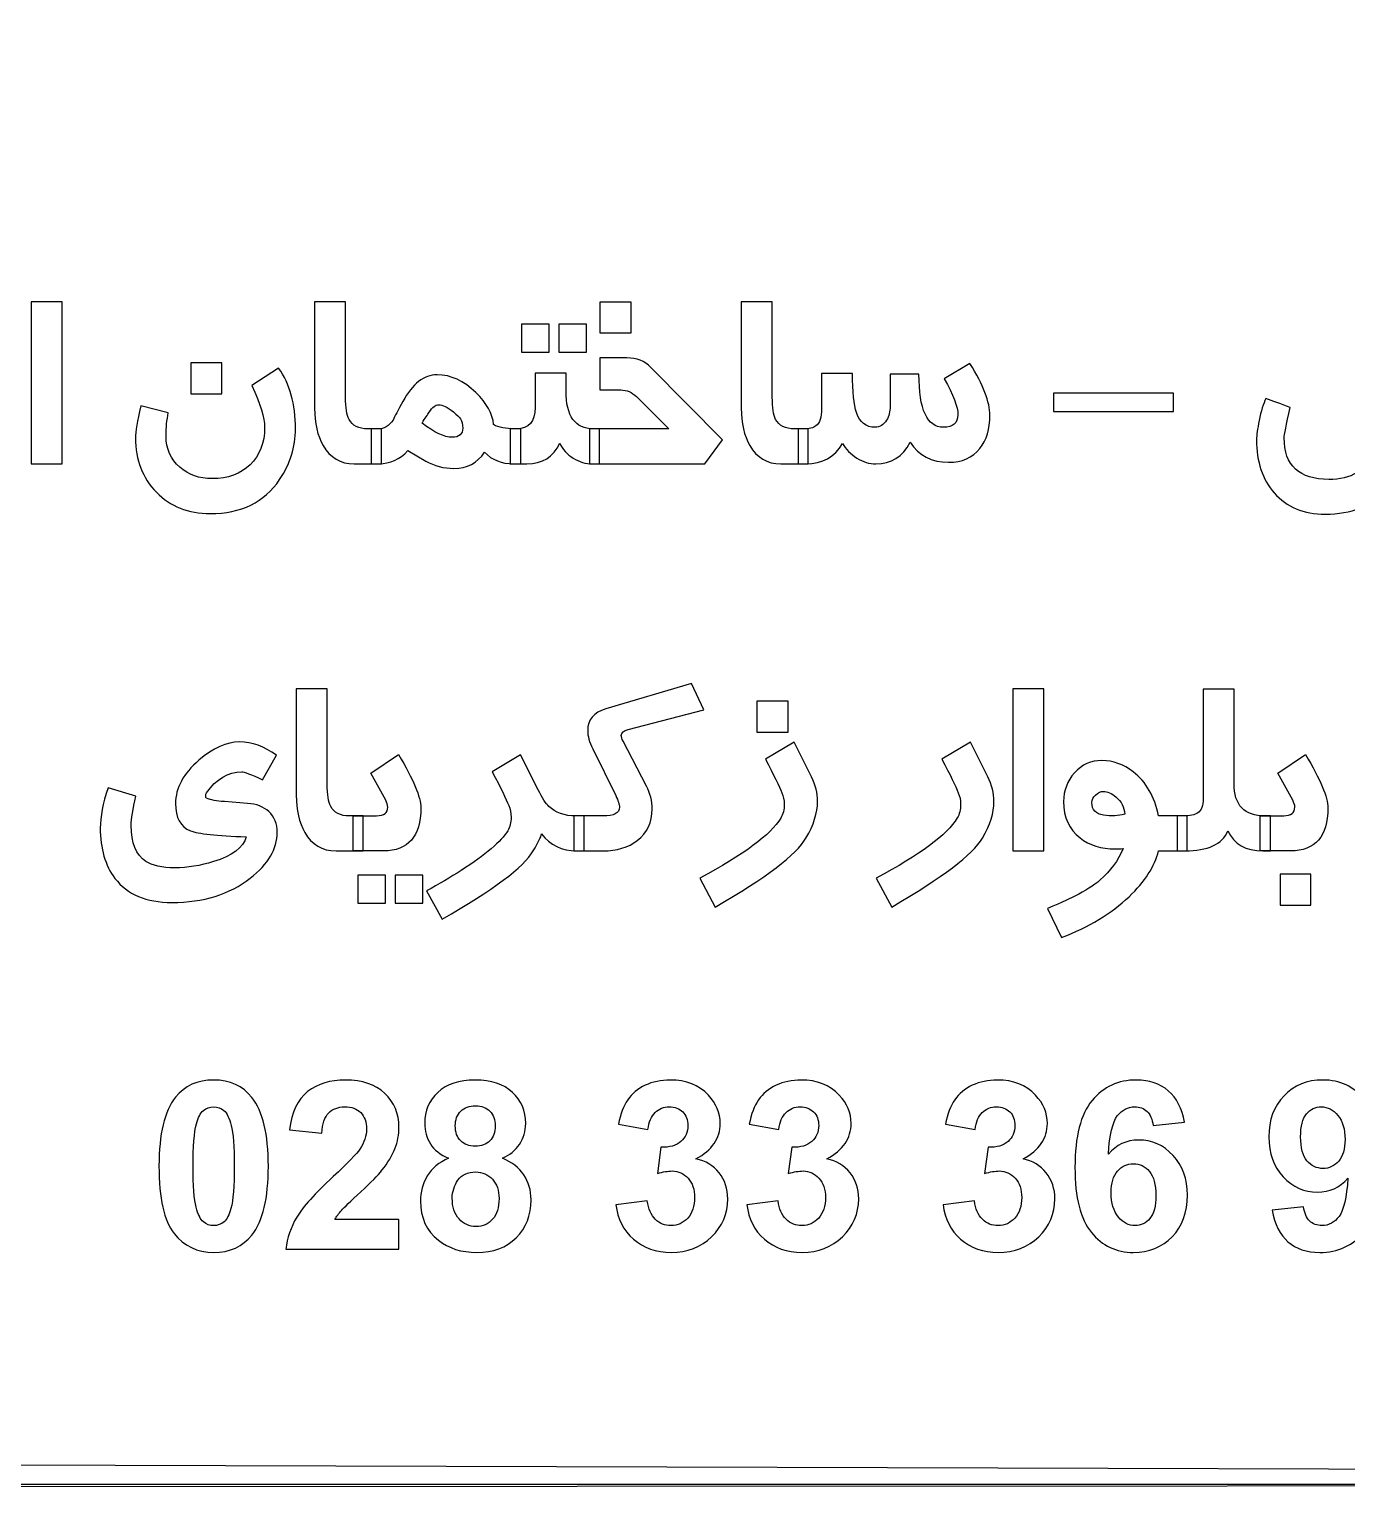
# Model space of a CAD drawing. Header units: inches. Extents: x 1 to 128, y 3 to 88.
# Drawn here: x 49.92 to 66.03, y 3.09 to 20.94 of the extents above; entities that cross this region are included whole.
import ezdxf

# ---------------------------------------------------------------- set-up
doc = ezdxf.new("R2010")
doc.units = ezdxf.units.IN
doc.header["$MEASUREMENT"] = 0
doc.layers.add('Layer 1', color=7, linetype='Continuous')

msp = doc.modelspace()

# ---------------------------------------------------------------- linework, layer by layer
at = {"linetype": 'Continuous'}
msp.add_lwpolyline([(1.06, 3.525), (127.848, 3.143), (128.175, 88.104), (1.012, 88.188)], close=True, dxfattribs=at)
at = {"layer": 'Layer 1', "color": 250}
for points, knots in [([(127.848, 3.143), (127.848, 3.143), (1.06, 3.143), (1.06, 3.143), (1.06, 3.143), (1.06, 87.817), (1.06, 87.817), (1.06, 87.817), (128.039, 87.817), (128.039, 87.817), (128.039, 87.817), (128.039, 3.143), (128.039, 3.143), (128.039, 3.143), (127.848, 3.143), (127.848, 3.143)], [0, 0, 0, 0, 0.2, 0.2, 0.2, 0.4, 0.4, 0.4, 0.6, 0.6, 0.6, 0.8, 0.8, 0.8, 1, 1, 1, 1]), ([(0.983, 3.087), (0.983, 3.087), (128.147, 3.153), (128.147, 3.153), (128.147, 3.153), (127.658, 87.435), (127.658, 87.435), (127.658, 87.435), (1.442, 87.435), (1.442, 87.435), (1.442, 87.435), (0.983, 3.087), (0.983, 3.087)], [0, 0, 0, 0, 0.25, 0.25, 0.25, 0.5, 0.5, 0.5, 0.75, 0.75, 0.75, 1, 1, 1, 1]), ([(50.32, 15.624), (50.32, 15.624), (49.942, 15.624), (49.942, 15.624), (49.942, 15.624), (49.942, 17.606), (49.942, 17.606), (49.942, 17.606), (50.32, 17.606), (50.32, 17.606), (50.32, 17.606), (50.32, 15.624), (50.32, 15.624)], [0, 0, 0, 0, 0.25, 0.25, 0.25, 0.5, 0.5, 0.5, 0.75, 0.75, 0.75, 1, 1, 1, 1]), ([(54.225, 15.624), (54.225, 15.624), (53.893, 15.624), (53.893, 15.624), (53.724, 15.624), (53.597, 15.699), (53.511, 15.848), (53.443, 15.968), (53.408, 16.121), (53.408, 16.305), (53.408, 16.305), (53.408, 17.606), (53.408, 17.606), (53.408, 17.606), (53.786, 17.606), (53.786, 17.606), (53.786, 17.606), (53.786, 16.439), (53.786, 16.439), (53.786, 16.311), (53.8, 16.22), (53.828, 16.167), (53.868, 16.09), (53.945, 16.051), (54.06, 16.051), (54.06, 16.051), (54.225, 16.051), (54.225, 16.051), (54.225, 16.051), (54.225, 15.624), (54.225, 15.624)], [0, 0, 0, 0, 0.1, 0.1, 0.1, 0.2, 0.2, 0.2, 0.3, 0.3, 0.3, 0.4, 0.4, 0.4, 0.5, 0.5, 0.5, 0.6, 0.6, 0.6, 0.7, 0.7, 0.7, 0.8, 0.8, 0.8, 0.9, 0.9, 0.9, 1, 1, 1, 1]), ([(57.277, 17.225), (57.277, 17.225), (56.895, 17.225), (56.895, 17.225), (56.895, 17.225), (56.895, 17.603), (56.895, 17.603), (56.895, 17.603), (57.277, 17.603), (57.277, 17.603), (57.277, 17.603), (57.277, 17.225), (57.277, 17.225)], [0, 0, 0, 0, 0.25, 0.25, 0.25, 0.5, 0.5, 0.5, 0.75, 0.75, 0.75, 1, 1, 1, 1]), ([(59.441, 15.624), (59.441, 15.624), (59.109, 15.624), (59.109, 15.624), (58.94, 15.624), (58.813, 15.699), (58.727, 15.848), (58.659, 15.968), (58.624, 16.121), (58.624, 16.305), (58.624, 16.305), (58.624, 17.606), (58.624, 17.606), (58.624, 17.606), (59.003, 17.606), (59.003, 17.606), (59.003, 17.606), (59.003, 16.439), (59.003, 16.439), (59.003, 16.311), (59.016, 16.22), (59.044, 16.167), (59.084, 16.09), (59.161, 16.051), (59.276, 16.051), (59.276, 16.051), (59.441, 16.051), (59.441, 16.051), (59.441, 16.051), (59.441, 15.624), (59.441, 15.624)], [0, 0, 0, 0, 0.1, 0.1, 0.1, 0.2, 0.2, 0.2, 0.3, 0.3, 0.3, 0.4, 0.4, 0.4, 0.5, 0.5, 0.5, 0.6, 0.6, 0.6, 0.7, 0.7, 0.7, 0.8, 0.8, 0.8, 0.9, 0.9, 0.9, 1, 1, 1, 1]), ([(66.701, 15.923), (66.701, 15.668), (66.632, 15.46), (66.494, 15.298), (66.33, 15.105), (66.087, 15.009), (65.764, 15.009), (65.499, 15.009), (65.29, 15.095), (65.14, 15.268), (64.995, 15.432), (64.923, 15.65), (64.923, 15.919), (64.923, 15.973), (64.934, 16.052), (64.955, 16.155), (64.979, 16.269), (65.006, 16.359), (65.038, 16.422), (65.116, 16.395), (65.214, 16.359), (65.335, 16.314), (65.286, 16.099), (65.261, 15.976), (65.261, 15.941), (65.261, 15.602), (65.444, 15.433), (65.809, 15.433), (65.94, 15.433), (66.054, 15.46), (66.151, 15.515), (66.288, 15.592), (66.356, 15.711), (66.356, 15.873), (66.356, 15.873), (66.356, 17.603), (66.356, 17.603), (66.356, 17.603), (66.701, 17.603), (66.701, 17.603), (66.701, 17.603), (66.701, 15.923), (66.701, 15.923)], [0, 0, 0, 0, 0.071429, 0.071429, 0.071429, 0.142857, 0.142857, 0.142857, 0.214286, 0.214286, 0.214286, 0.285714, 0.285714, 0.285714, 0.357143, 0.357143, 0.357143, 0.428571, 0.428571, 0.428571, 0.5, 0.5, 0.5, 0.571429, 0.571429, 0.571429, 0.642857, 0.642857, 0.642857, 0.714286, 0.714286, 0.714286, 0.785714, 0.785714, 0.785714, 0.857143, 0.857143, 0.857143, 0.928571, 0.928571, 0.928571, 1, 1, 1, 1]), ([(56.274, 16.991), (56.274, 16.991), (55.935, 16.991), (55.935, 16.991), (55.935, 16.991), (55.935, 17.333), (55.935, 17.333), (55.935, 17.333), (56.274, 17.333), (56.274, 17.333), (56.274, 17.333), (56.274, 16.991), (56.274, 16.991)], [0, 0, 0, 0, 0.25, 0.25, 0.25, 0.5, 0.5, 0.5, 0.75, 0.75, 0.75, 1, 1, 1, 1]), ([(56.731, 16.991), (56.731, 16.991), (56.392, 16.991), (56.392, 16.991), (56.392, 16.991), (56.392, 17.333), (56.392, 17.333), (56.392, 17.333), (56.731, 17.333), (56.731, 17.333), (56.731, 17.333), (56.731, 16.991), (56.731, 16.991)], [0, 0, 0, 0, 0.25, 0.25, 0.25, 0.5, 0.5, 0.5, 0.75, 0.75, 0.75, 1, 1, 1, 1]), ([(53.174, 16.052), (53.174, 15.83), (53.109, 15.623), (52.98, 15.431), (52.792, 15.154), (52.51, 15.016), (52.13, 15.016), (51.862, 15.016), (51.643, 15.102), (51.473, 15.276), (51.303, 15.45), (51.218, 15.671), (51.218, 15.941), (51.218, 16.016), (51.239, 16.146), (51.283, 16.332), (51.283, 16.332), (51.619, 16.248), (51.619, 16.248), (51.601, 16.161), (51.592, 16.066), (51.592, 15.963), (51.592, 15.806), (51.648, 15.679), (51.76, 15.582), (51.865, 15.489), (51.997, 15.443), (52.156, 15.443), (52.347, 15.443), (52.501, 15.499), (52.619, 15.613), (52.737, 15.726), (52.796, 15.878), (52.796, 16.069), (52.796, 16.187), (52.744, 16.357), (52.64, 16.582), (52.64, 16.582), (52.968, 16.796), (52.968, 16.796), (53.105, 16.602), (53.174, 16.354), (53.174, 16.052)], [0, 0, 0, 0, 0.071429, 0.071429, 0.071429, 0.142857, 0.142857, 0.142857, 0.214286, 0.214286, 0.214286, 0.285714, 0.285714, 0.285714, 0.357143, 0.357143, 0.357143, 0.428571, 0.428571, 0.428571, 0.5, 0.5, 0.5, 0.571429, 0.571429, 0.571429, 0.642857, 0.642857, 0.642857, 0.714286, 0.714286, 0.714286, 0.785714, 0.785714, 0.785714, 0.857143, 0.857143, 0.857143, 0.928571, 0.928571, 0.928571, 1, 1, 1, 1]), ([(52.273, 16.482), (52.273, 16.482), (51.895, 16.482), (51.895, 16.482), (51.895, 16.482), (51.895, 16.86), (51.895, 16.86), (51.895, 16.86), (52.273, 16.86), (52.273, 16.86), (52.273, 16.86), (52.273, 16.482), (52.273, 16.482)], [0, 0, 0, 0, 0.25, 0.25, 0.25, 0.5, 0.5, 0.5, 0.75, 0.75, 0.75, 1, 1, 1, 1]), ([(58.395, 15.919), (58.395, 15.919), (58.179, 15.624), (58.179, 15.624), (58.179, 15.624), (56.767, 15.624), (56.767, 15.624), (56.767, 15.624), (56.767, 16.051), (56.767, 16.051), (56.767, 16.051), (57.74, 16.051), (57.74, 16.051), (57.74, 16.051), (57.344, 16.446), (57.344, 16.446), (57.287, 16.501), (57.223, 16.528), (57.15, 16.528), (57.15, 16.528), (56.895, 16.528), (56.895, 16.528), (56.895, 16.528), (56.895, 16.919), (56.895, 16.919), (56.895, 16.919), (57.225, 16.919), (57.225, 16.919), (57.343, 16.919), (57.441, 16.881), (57.519, 16.804), (57.519, 16.804), (58.395, 15.919), (58.395, 15.919)], [0, 0, 0, 0, 0.090909, 0.090909, 0.090909, 0.181818, 0.181818, 0.181818, 0.272727, 0.272727, 0.272727, 0.363636, 0.363636, 0.363636, 0.454545, 0.454545, 0.454545, 0.545455, 0.545455, 0.545455, 0.636364, 0.636364, 0.636364, 0.727273, 0.727273, 0.727273, 0.818182, 0.818182, 0.818182, 0.909091, 0.909091, 0.909091, 1, 1, 1, 1]), ([(60.796, 16.722), (60.796, 16.288), (60.895, 16.071), (61.095, 16.071), (61.213, 16.071), (61.272, 16.122), (61.272, 16.224), (61.272, 16.322), (61.217, 16.47), (61.106, 16.665), (61.106, 16.665), (61.419, 16.853), (61.419, 16.853), (61.582, 16.589), (61.664, 16.377), (61.664, 16.219), (61.664, 16.05), (61.623, 15.914), (61.54, 15.811), (61.451, 15.699), (61.324, 15.643), (61.158, 15.643), (60.952, 15.643), (60.796, 15.725), (60.687, 15.887), (60.596, 15.711), (60.457, 15.624), (60.27, 15.624), (60.19, 15.624), (60.112, 15.647), (60.036, 15.695), (59.959, 15.743), (59.902, 15.802), (59.862, 15.874), (59.768, 15.707), (59.618, 15.624), (59.413, 15.624), (59.413, 15.624), (59.319, 15.624), (59.319, 15.624), (59.319, 15.624), (59.319, 16.051), (59.319, 16.051), (59.319, 16.051), (59.38, 16.051), (59.38, 16.051), (59.454, 16.051), (59.506, 16.063), (59.537, 16.087), (59.582, 16.122), (59.605, 16.193), (59.605, 16.299), (59.605, 16.299), (59.605, 16.728), (59.605, 16.728), (59.605, 16.728), (59.984, 16.728), (59.984, 16.728), (59.984, 16.505), (59.999, 16.345), (60.032, 16.251), (60.073, 16.131), (60.149, 16.071), (60.258, 16.071), (60.318, 16.071), (60.366, 16.1), (60.4, 16.157), (60.429, 16.207), (60.444, 16.263), (60.444, 16.327), (60.444, 16.327), (60.444, 16.722), (60.444, 16.722), (60.444, 16.722), (60.796, 16.722), (60.796, 16.722)], [0, 0, 0, 0, 0.04, 0.04, 0.04, 0.08, 0.08, 0.08, 0.12, 0.12, 0.12, 0.16, 0.16, 0.16, 0.2, 0.2, 0.2, 0.24, 0.24, 0.24, 0.28, 0.28, 0.28, 0.32, 0.32, 0.32, 0.36, 0.36, 0.36, 0.4, 0.4, 0.4, 0.44, 0.44, 0.44, 0.48, 0.48, 0.48, 0.52, 0.52, 0.52, 0.56, 0.56, 0.56, 0.6, 0.6, 0.6, 0.64, 0.64, 0.64, 0.68, 0.68, 0.68, 0.72, 0.72, 0.72, 0.76, 0.76, 0.76, 0.8, 0.8, 0.8, 0.84, 0.84, 0.84, 0.88, 0.88, 0.88, 0.92, 0.92, 0.92, 0.96, 0.96, 0.96, 1, 1, 1, 1]), ([(55.485, 15.765), (55.397, 15.634), (55.272, 15.568), (55.111, 15.568), (54.985, 15.568), (54.871, 15.597), (54.769, 15.657), (54.769, 15.657), (54.547, 15.786), (54.547, 15.786), (54.447, 15.678), (54.329, 15.624), (54.195, 15.624), (54.195, 15.624), (54.1, 15.624), (54.1, 15.624), (54.1, 15.624), (54.1, 16.051), (54.1, 16.051), (54.1, 16.051), (54.177, 16.051), (54.177, 16.051), (54.254, 16.051), (54.317, 16.087), (54.366, 16.159), (54.387, 16.202), (54.427, 16.279), (54.487, 16.388), (54.604, 16.604), (54.744, 16.712), (54.905, 16.712), (55.075, 16.712), (55.232, 16.64), (55.379, 16.496), (55.511, 16.365), (55.584, 16.234), (55.596, 16.103), (55.657, 16.068), (55.745, 16.051), (55.86, 16.051), (55.86, 16.051), (55.928, 16.051), (55.928, 16.051), (55.928, 16.051), (55.928, 15.624), (55.928, 15.624), (55.928, 15.624), (55.836, 15.624), (55.836, 15.624), (55.695, 15.624), (55.578, 15.671), (55.485, 15.765)], [0, 0, 0, 0, 0.058824, 0.058824, 0.058824, 0.117647, 0.117647, 0.117647, 0.176471, 0.176471, 0.176471, 0.235294, 0.235294, 0.235294, 0.294118, 0.294118, 0.294118, 0.352941, 0.352941, 0.352941, 0.411765, 0.411765, 0.411765, 0.470588, 0.470588, 0.470588, 0.529412, 0.529412, 0.529412, 0.588235, 0.588235, 0.588235, 0.647059, 0.647059, 0.647059, 0.705882, 0.705882, 0.705882, 0.764706, 0.764706, 0.764706, 0.823529, 0.823529, 0.823529, 0.882353, 0.882353, 0.882353, 0.941176, 0.941176, 0.941176, 1, 1, 1, 1]), ([(56.89, 15.624), (56.89, 15.624), (56.802, 15.624), (56.802, 15.624), (56.721, 15.624), (56.643, 15.647), (56.569, 15.694), (56.494, 15.741), (56.439, 15.801), (56.404, 15.876), (56.326, 15.708), (56.192, 15.624), (56.003, 15.624), (56.003, 15.624), (55.8, 15.624), (55.8, 15.624), (55.8, 15.624), (55.8, 16.051), (55.8, 16.051), (55.8, 16.051), (55.874, 16.051), (55.874, 16.051), (56.027, 16.051), (56.103, 16.138), (56.103, 16.311), (56.103, 16.311), (56.103, 16.734), (56.103, 16.734), (56.103, 16.734), (56.481, 16.734), (56.481, 16.734), (56.481, 16.734), (56.481, 16.517), (56.481, 16.517), (56.481, 16.206), (56.593, 16.051), (56.816, 16.051), (56.816, 16.051), (56.89, 16.051), (56.89, 16.051), (56.89, 16.051), (56.89, 15.624), (56.89, 15.624)], [0, 0, 0, 0, 0.071429, 0.071429, 0.071429, 0.142857, 0.142857, 0.142857, 0.214286, 0.214286, 0.214286, 0.285714, 0.285714, 0.285714, 0.357143, 0.357143, 0.357143, 0.428571, 0.428571, 0.428571, 0.5, 0.5, 0.5, 0.571429, 0.571429, 0.571429, 0.642857, 0.642857, 0.642857, 0.714286, 0.714286, 0.714286, 0.785714, 0.785714, 0.785714, 0.857143, 0.857143, 0.857143, 0.928571, 0.928571, 0.928571, 1, 1, 1, 1]), ([(63.906, 16.265), (63.906, 16.265), (62.44, 16.265), (62.44, 16.265), (62.44, 16.265), (62.44, 16.488), (62.44, 16.488), (62.44, 16.488), (63.906, 16.488), (63.906, 16.488), (63.906, 16.488), (63.906, 16.265), (63.906, 16.265)], [0, 0, 0, 0, 0.25, 0.25, 0.25, 0.5, 0.5, 0.5, 0.75, 0.75, 0.75, 1, 1, 1, 1]), ([(55.218, 16.061), (55.218, 16.108), (55.208, 16.146), (55.19, 16.174), (55.178, 16.195), (55.149, 16.223), (55.105, 16.258), (55.032, 16.318), (54.971, 16.347), (54.922, 16.347), (54.888, 16.347), (54.849, 16.317), (54.808, 16.257), (54.789, 16.227), (54.759, 16.182), (54.721, 16.122), (54.871, 16.007), (54.994, 15.949), (55.089, 15.949), (55.175, 15.949), (55.218, 15.987), (55.218, 16.061)], [0, 0, 0, 0, 0.142857, 0.142857, 0.142857, 0.285714, 0.285714, 0.285714, 0.428571, 0.428571, 0.428571, 0.571429, 0.571429, 0.571429, 0.714286, 0.714286, 0.714286, 0.857143, 0.857143, 0.857143, 1, 1, 1, 1]), ([(54.001, 10.89), (54.001, 10.89), (53.669, 10.89), (53.669, 10.89), (53.499, 10.89), (53.372, 10.965), (53.287, 11.115), (53.218, 11.235), (53.184, 11.387), (53.184, 11.571), (53.184, 11.571), (53.184, 12.873), (53.184, 12.873), (53.184, 12.873), (53.562, 12.873), (53.562, 12.873), (53.562, 12.873), (53.562, 11.705), (53.562, 11.705), (53.562, 11.577), (53.576, 11.487), (53.604, 11.433), (53.644, 11.356), (53.721, 11.317), (53.835, 11.317), (53.835, 11.317), (54.001, 11.317), (54.001, 11.317), (54.001, 11.317), (54.001, 10.89), (54.001, 10.89)], [0, 0, 0, 0, 0.1, 0.1, 0.1, 0.2, 0.2, 0.2, 0.3, 0.3, 0.3, 0.4, 0.4, 0.4, 0.5, 0.5, 0.5, 0.6, 0.6, 0.6, 0.7, 0.7, 0.7, 0.8, 0.8, 0.8, 0.9, 0.9, 0.9, 1, 1, 1, 1]), ([(56.575, 10.89), (56.575, 10.89), (56.575, 11.317), (56.575, 11.317), (56.575, 11.317), (56.935, 11.317), (56.935, 11.317), (57.067, 11.317), (57.134, 11.353), (57.134, 11.424), (57.134, 11.457), (57.119, 11.504), (57.089, 11.565), (57.089, 11.565), (56.807, 12.139), (56.807, 12.139), (56.766, 12.222), (56.746, 12.296), (56.746, 12.362), (56.746, 12.494), (56.82, 12.582), (56.967, 12.626), (56.967, 12.626), (58.016, 12.938), (58.016, 12.938), (58.016, 12.938), (58.166, 12.614), (58.166, 12.614), (58.166, 12.614), (57.242, 12.376), (57.242, 12.376), (57.185, 12.361), (57.157, 12.337), (57.157, 12.302), (57.157, 12.283), (57.164, 12.259), (57.179, 12.23), (57.179, 12.23), (57.464, 11.682), (57.464, 11.682), (57.511, 11.592), (57.535, 11.499), (57.535, 11.402), (57.535, 11.24), (57.474, 11.111), (57.352, 11.017), (57.242, 10.932), (57.103, 10.89), (56.934, 10.89), (56.934, 10.89), (56.575, 10.89), (56.575, 10.89)], [0, 0, 0, 0, 0.058824, 0.058824, 0.058824, 0.117647, 0.117647, 0.117647, 0.176471, 0.176471, 0.176471, 0.235294, 0.235294, 0.235294, 0.294118, 0.294118, 0.294118, 0.352941, 0.352941, 0.352941, 0.411765, 0.411765, 0.411765, 0.470588, 0.470588, 0.470588, 0.529412, 0.529412, 0.529412, 0.588235, 0.588235, 0.588235, 0.647059, 0.647059, 0.647059, 0.705882, 0.705882, 0.705882, 0.764706, 0.764706, 0.764706, 0.823529, 0.823529, 0.823529, 0.882353, 0.882353, 0.882353, 0.941176, 0.941176, 0.941176, 1, 1, 1, 1]), ([(62.322, 10.89), (62.322, 10.89), (61.944, 10.89), (61.944, 10.89), (61.944, 10.89), (61.944, 12.873), (61.944, 12.873), (61.944, 12.873), (62.322, 12.873), (62.322, 12.873), (62.322, 12.873), (62.322, 10.89), (62.322, 10.89)], [0, 0, 0, 0, 0.25, 0.25, 0.25, 0.5, 0.5, 0.5, 0.75, 0.75, 0.75, 1, 1, 1, 1]), ([(65.093, 10.89), (65.093, 10.89), (65.001, 10.89), (65.001, 10.89), (64.789, 10.89), (64.647, 10.971), (64.573, 11.134), (64.504, 10.971), (64.329, 10.89), (64.046, 10.89), (64.046, 10.89), (63.951, 10.89), (63.951, 10.89), (63.951, 10.89), (63.951, 11.317), (63.951, 11.317), (63.951, 11.317), (64.02, 11.317), (64.02, 11.317), (64.109, 11.317), (64.171, 11.33), (64.206, 11.356), (64.249, 11.386), (64.27, 11.444), (64.27, 11.529), (64.27, 11.529), (64.27, 12.869), (64.27, 12.869), (64.27, 12.869), (64.648, 12.869), (64.648, 12.869), (64.648, 12.869), (64.648, 11.713), (64.648, 11.713), (64.648, 11.449), (64.774, 11.317), (65.027, 11.317), (65.027, 11.317), (65.093, 11.317), (65.093, 11.317), (65.093, 11.317), (65.093, 10.89), (65.093, 10.89)], [0, 0, 0, 0, 0.071429, 0.071429, 0.071429, 0.142857, 0.142857, 0.142857, 0.214286, 0.214286, 0.214286, 0.285714, 0.285714, 0.285714, 0.357143, 0.357143, 0.357143, 0.428571, 0.428571, 0.428571, 0.5, 0.5, 0.5, 0.571429, 0.571429, 0.571429, 0.642857, 0.642857, 0.642857, 0.714286, 0.714286, 0.714286, 0.785714, 0.785714, 0.785714, 0.857143, 0.857143, 0.857143, 0.928571, 0.928571, 0.928571, 1, 1, 1, 1]), ([(59.195, 12.34), (59.195, 12.34), (58.813, 12.34), (58.813, 12.34), (58.813, 12.34), (58.813, 12.721), (58.813, 12.721), (58.813, 12.721), (59.195, 12.721), (59.195, 12.721), (59.195, 12.721), (59.195, 12.34), (59.195, 12.34)], [0, 0, 0, 0, 0.25, 0.25, 0.25, 0.5, 0.5, 0.5, 0.75, 0.75, 0.75, 1, 1, 1, 1]), ([(52.94, 12.061), (52.94, 12.061), (52.771, 11.76), (52.771, 11.76), (52.629, 11.824), (52.544, 11.857), (52.516, 11.857), (52.35, 11.857), (52.207, 11.771), (52.087, 11.6), (52.081, 11.59), (52.077, 11.578), (52.076, 11.562), (52.075, 11.546), (52.078, 11.537), (52.087, 11.533), (52.137, 11.512), (52.209, 11.498), (52.304, 11.492), (52.304, 11.492), (52.588, 11.471), (52.588, 11.471), (52.697, 11.463), (52.784, 11.43), (52.848, 11.37), (52.917, 11.306), (52.951, 11.221), (52.951, 11.114), (52.951, 10.915), (52.841, 10.729), (52.62, 10.556), (52.368, 10.358), (52.048, 10.259), (51.662, 10.259), (51.348, 10.259), (51.117, 10.357), (50.967, 10.553), (50.847, 10.71), (50.787, 10.916), (50.787, 11.169), (50.787, 11.308), (50.819, 11.471), (50.882, 11.66), (50.882, 11.66), (51.222, 11.559), (51.222, 11.559), (51.184, 11.4), (51.165, 11.281), (51.165, 11.202), (51.165, 10.987), (51.225, 10.84), (51.345, 10.76), (51.423, 10.709), (51.541, 10.683), (51.7, 10.683), (51.853, 10.683), (52.01, 10.708), (52.172, 10.758), (52.399, 10.829), (52.533, 10.93), (52.572, 11.062), (52.21, 11.074), (51.983, 11.098), (51.889, 11.136), (51.768, 11.184), (51.707, 11.295), (51.707, 11.468), (51.707, 11.659), (51.803, 11.836), (51.993, 11.999), (52.166, 12.147), (52.332, 12.222), (52.489, 12.222), (52.642, 12.222), (52.792, 12.168), (52.94, 12.061)], [0, 0, 0, 0, 0.04, 0.04, 0.04, 0.08, 0.08, 0.08, 0.12, 0.12, 0.12, 0.16, 0.16, 0.16, 0.2, 0.2, 0.2, 0.24, 0.24, 0.24, 0.28, 0.28, 0.28, 0.32, 0.32, 0.32, 0.36, 0.36, 0.36, 0.4, 0.4, 0.4, 0.44, 0.44, 0.44, 0.48, 0.48, 0.48, 0.52, 0.52, 0.52, 0.56, 0.56, 0.56, 0.6, 0.6, 0.6, 0.64, 0.64, 0.64, 0.68, 0.68, 0.68, 0.72, 0.72, 0.72, 0.76, 0.76, 0.76, 0.8, 0.8, 0.8, 0.84, 0.84, 0.84, 0.88, 0.88, 0.88, 0.92, 0.92, 0.92, 0.96, 0.96, 0.96, 1, 1, 1, 1]), ([(59.415, 11.046), (59.296, 10.843), (58.927, 10.562), (58.306, 10.203), (58.306, 10.203), (58.116, 10.556), (58.116, 10.556), (58.653, 10.841), (58.983, 11.086), (59.107, 11.291), (59.135, 11.337), (59.149, 11.394), (59.149, 11.46), (59.149, 11.511), (59.139, 11.557), (59.119, 11.598), (59.088, 11.68), (59.022, 11.818), (58.919, 12.012), (58.919, 12.012), (59.27, 12.218), (59.27, 12.218), (59.27, 12.218), (59.482, 11.794), (59.482, 11.794), (59.532, 11.695), (59.556, 11.595), (59.556, 11.494), (59.556, 11.355), (59.509, 11.205), (59.415, 11.046)], [0, 0, 0, 0, 0.1, 0.1, 0.1, 0.2, 0.2, 0.2, 0.3, 0.3, 0.3, 0.4, 0.4, 0.4, 0.5, 0.5, 0.5, 0.6, 0.6, 0.6, 0.7, 0.7, 0.7, 0.8, 0.8, 0.8, 0.9, 0.9, 0.9, 1, 1, 1, 1]), ([(61.572, 11.046), (61.453, 10.843), (61.084, 10.563), (60.463, 10.203), (60.463, 10.203), (60.273, 10.556), (60.273, 10.556), (60.81, 10.841), (61.14, 11.086), (61.264, 11.292), (61.292, 11.338), (61.305, 11.394), (61.305, 11.46), (61.305, 11.512), (61.296, 11.558), (61.275, 11.599), (61.245, 11.681), (61.179, 11.819), (61.076, 12.013), (61.076, 12.013), (61.427, 12.218), (61.427, 12.218), (61.427, 12.218), (61.639, 11.794), (61.639, 11.794), (61.688, 11.696), (61.713, 11.596), (61.713, 11.494), (61.713, 11.355), (61.666, 11.206), (61.572, 11.046)], [0, 0, 0, 0, 0.1, 0.1, 0.1, 0.2, 0.2, 0.2, 0.3, 0.3, 0.3, 0.4, 0.4, 0.4, 0.5, 0.5, 0.5, 0.6, 0.6, 0.6, 0.7, 0.7, 0.7, 0.8, 0.8, 0.8, 0.9, 0.9, 0.9, 1, 1, 1, 1]), ([(53.879, 11.32), (53.879, 11.32), (53.879, 10.89), (53.879, 10.89), (53.879, 10.89), (54.25, 10.89), (54.25, 10.89), (54.553, 10.89), (54.706, 11.065), (54.706, 11.414), (54.706, 11.548), (54.615, 11.766), (54.435, 12.067), (54.435, 12.067), (54.093, 11.841), (54.093, 11.841), (54.093, 11.841), (54.277, 11.51), (54.277, 11.51), (54.294, 11.479), (54.302, 11.45), (54.302, 11.423), (54.302, 11.355), (54.257, 11.32), (54.166, 11.32), (54.166, 11.32), (53.879, 11.32), (53.879, 11.32)], [0, 0, 0, 0, 0.111111, 0.111111, 0.111111, 0.222222, 0.222222, 0.222222, 0.333333, 0.333333, 0.333333, 0.444444, 0.444444, 0.444444, 0.555556, 0.555556, 0.555556, 0.666667, 0.666667, 0.666667, 0.777778, 0.777778, 0.777778, 0.888889, 0.888889, 0.888889, 1, 1, 1, 1]), ([(56.183, 11.097), (56.174, 11.06), (56.14, 10.992), (56.081, 10.892), (55.963, 10.688), (55.59, 10.409), (54.966, 10.055), (54.966, 10.055), (54.775, 10.4), (54.775, 10.4), (54.927, 10.483), (55.069, 10.567), (55.199, 10.649), (55.499, 10.842), (55.689, 11.004), (55.769, 11.135), (55.796, 11.181), (55.81, 11.237), (55.81, 11.301), (55.81, 11.354), (55.8, 11.401), (55.78, 11.444), (55.75, 11.525), (55.682, 11.663), (55.579, 11.857), (55.579, 11.857), (55.924, 12.064), (55.924, 12.064), (55.924, 12.064), (56.141, 11.636), (56.141, 11.636), (56.191, 11.537), (56.234, 11.469), (56.271, 11.434), (56.349, 11.356), (56.461, 11.317), (56.606, 11.317), (56.606, 11.317), (56.701, 11.317), (56.701, 11.317), (56.701, 11.317), (56.701, 10.89), (56.701, 10.89), (56.701, 10.89), (56.608, 10.89), (56.608, 10.89), (56.43, 10.89), (56.288, 10.959), (56.183, 11.097)], [0, 0, 0, 0, 0.0625, 0.0625, 0.0625, 0.125, 0.125, 0.125, 0.1875, 0.1875, 0.1875, 0.25, 0.25, 0.25, 0.3125, 0.3125, 0.3125, 0.375, 0.375, 0.375, 0.4375, 0.4375, 0.4375, 0.5, 0.5, 0.5, 0.5625, 0.5625, 0.5625, 0.625, 0.625, 0.625, 0.6875, 0.6875, 0.6875, 0.75, 0.75, 0.75, 0.8125, 0.8125, 0.8125, 0.875, 0.875, 0.875, 0.9375, 0.9375, 0.9375, 1, 1, 1, 1]), ([(62.565, 11.492), (62.565, 11.627), (62.609, 11.745), (62.698, 11.845), (62.788, 11.945), (62.899, 11.995), (63.033, 11.995), (63.167, 11.995), (63.294, 11.948), (63.416, 11.855), (63.574, 11.733), (63.677, 11.555), (63.724, 11.317), (63.724, 11.317), (64.077, 11.317), (64.077, 11.317), (64.077, 11.317), (64.077, 10.89), (64.077, 10.89), (64.077, 10.89), (63.724, 10.89), (63.724, 10.89), (63.679, 10.701), (63.559, 10.514), (63.364, 10.328), (63.148, 10.123), (62.874, 9.957), (62.54, 9.831), (62.54, 9.831), (62.367, 10.183), (62.367, 10.183), (62.556, 10.267), (62.668, 10.317), (62.703, 10.336), (62.829, 10.399), (62.932, 10.465), (63.013, 10.535), (63.137, 10.642), (63.23, 10.77), (63.293, 10.919), (63.262, 10.915), (63.229, 10.913), (63.196, 10.913), (63.024, 10.913), (62.88, 10.958), (62.765, 11.048), (62.631, 11.152), (62.565, 11.301), (62.565, 11.492)], [0, 0, 0, 0, 0.0625, 0.0625, 0.0625, 0.125, 0.125, 0.125, 0.1875, 0.1875, 0.1875, 0.25, 0.25, 0.25, 0.3125, 0.3125, 0.3125, 0.375, 0.375, 0.375, 0.4375, 0.4375, 0.4375, 0.5, 0.5, 0.5, 0.5625, 0.5625, 0.5625, 0.625, 0.625, 0.625, 0.6875, 0.6875, 0.6875, 0.75, 0.75, 0.75, 0.8125, 0.8125, 0.8125, 0.875, 0.875, 0.875, 0.9375, 0.9375, 0.9375, 1, 1, 1, 1]), ([(64.968, 11.32), (64.968, 11.32), (64.968, 10.89), (64.968, 10.89), (64.968, 10.89), (65.339, 10.89), (65.339, 10.89), (65.642, 10.89), (65.795, 11.065), (65.795, 11.414), (65.795, 11.548), (65.704, 11.766), (65.523, 12.067), (65.523, 12.067), (65.182, 11.841), (65.182, 11.841), (65.182, 11.841), (65.366, 11.51), (65.366, 11.51), (65.383, 11.479), (65.391, 11.45), (65.391, 11.423), (65.391, 11.355), (65.346, 11.32), (65.255, 11.32), (65.255, 11.32), (64.968, 11.32), (64.968, 11.32)], [0, 0, 0, 0, 0.111111, 0.111111, 0.111111, 0.222222, 0.222222, 0.222222, 0.333333, 0.333333, 0.333333, 0.444444, 0.444444, 0.444444, 0.555556, 0.555556, 0.555556, 0.666667, 0.666667, 0.666667, 0.777778, 0.777778, 0.777778, 0.888889, 0.888889, 0.888889, 1, 1, 1, 1]), ([(63.311, 11.338), (63.308, 11.424), (63.273, 11.495), (63.205, 11.549), (63.151, 11.594), (63.099, 11.617), (63.049, 11.617), (63.018, 11.617), (62.988, 11.602), (62.956, 11.573), (62.925, 11.543), (62.91, 11.514), (62.91, 11.483), (62.91, 11.392), (62.958, 11.339), (63.054, 11.327), (63.149, 11.314), (63.234, 11.317), (63.311, 11.338)], [0, 0, 0, 0, 0.166667, 0.166667, 0.166667, 0.333333, 0.333333, 0.333333, 0.5, 0.5, 0.5, 0.666667, 0.666667, 0.666667, 0.833333, 0.833333, 0.833333, 1, 1, 1, 1]), ([(54.273, 10.252), (54.273, 10.252), (53.935, 10.252), (53.935, 10.252), (53.935, 10.252), (53.935, 10.594), (53.935, 10.594), (53.935, 10.594), (54.273, 10.594), (54.273, 10.594), (54.273, 10.594), (54.273, 10.252), (54.273, 10.252)], [0, 0, 0, 0, 0.25, 0.25, 0.25, 0.5, 0.5, 0.5, 0.75, 0.75, 0.75, 1, 1, 1, 1]), ([(54.73, 10.252), (54.73, 10.252), (54.392, 10.252), (54.392, 10.252), (54.392, 10.252), (54.392, 10.594), (54.392, 10.594), (54.392, 10.594), (54.73, 10.594), (54.73, 10.594), (54.73, 10.594), (54.73, 10.252), (54.73, 10.252)], [0, 0, 0, 0, 0.25, 0.25, 0.25, 0.5, 0.5, 0.5, 0.75, 0.75, 0.75, 1, 1, 1, 1]), ([(65.589, 10.226), (65.589, 10.226), (65.211, 10.226), (65.211, 10.226), (65.211, 10.226), (65.211, 10.604), (65.211, 10.604), (65.211, 10.604), (65.589, 10.604), (65.589, 10.604), (65.589, 10.604), (65.589, 10.226), (65.589, 10.226)], [0, 0, 0, 0, 0.25, 0.25, 0.25, 0.5, 0.5, 0.5, 0.75, 0.75, 0.75, 1, 1, 1, 1]), ([(52.174, 8.087), (52.373, 8.087), (52.529, 8.016), (52.641, 7.873), (52.775, 7.704), (52.842, 7.423), (52.842, 7.032), (52.842, 6.641), (52.775, 6.36), (52.64, 6.19), (52.528, 6.049), (52.373, 5.978), (52.174, 5.978), (51.973, 5.978), (51.811, 6.056), (51.689, 6.21), (51.566, 6.364), (51.505, 6.64), (51.505, 7.036), (51.505, 7.425), (51.572, 7.705), (51.707, 7.876), (51.819, 8.017), (51.974, 8.087), (52.174, 8.087)], [0, 0, 0, 0, 0.125, 0.125, 0.125, 0.25, 0.25, 0.25, 0.375, 0.375, 0.375, 0.5, 0.5, 0.5, 0.625, 0.625, 0.625, 0.75, 0.75, 0.75, 0.875, 0.875, 0.875, 1, 1, 1, 1]), ([(54.439, 6.381), (54.439, 6.381), (54.439, 6.016), (54.439, 6.016), (54.439, 6.016), (53.056, 6.016), (53.056, 6.016), (53.071, 6.155), (53.116, 6.286), (53.19, 6.41), (53.265, 6.535), (53.413, 6.699), (53.634, 6.905), (53.812, 7.071), (53.921, 7.184), (53.961, 7.243), (54.015, 7.324), (54.042, 7.405), (54.042, 7.485), (54.042, 7.573), (54.019, 7.641), (53.971, 7.688), (53.924, 7.736), (53.859, 7.759), (53.776, 7.759), (53.694, 7.759), (53.629, 7.734), (53.58, 7.684), (53.531, 7.635), (53.503, 7.552), (53.496, 7.437), (53.496, 7.437), (53.102, 7.476), (53.102, 7.476), (53.125, 7.694), (53.199, 7.85), (53.322, 7.945), (53.446, 8.04), (53.6, 8.087), (53.786, 8.087), (53.989, 8.087), (54.149, 8.032), (54.265, 7.922), (54.381, 7.812), (54.439, 7.676), (54.439, 7.512), (54.439, 7.419), (54.423, 7.331), (54.39, 7.247), (54.356, 7.163), (54.304, 7.075), (54.231, 6.983), (54.184, 6.921), (54.097, 6.834), (53.972, 6.719), (53.847, 6.605), (53.768, 6.529), (53.735, 6.491), (53.701, 6.454), (53.675, 6.417), (53.654, 6.381), (53.654, 6.381), (54.439, 6.381), (54.439, 6.381)], [0, 0, 0, 0, 0.047619, 0.047619, 0.047619, 0.095238, 0.095238, 0.095238, 0.142857, 0.142857, 0.142857, 0.190476, 0.190476, 0.190476, 0.238095, 0.238095, 0.238095, 0.285714, 0.285714, 0.285714, 0.333333, 0.333333, 0.333333, 0.380952, 0.380952, 0.380952, 0.428571, 0.428571, 0.428571, 0.47619, 0.47619, 0.47619, 0.52381, 0.52381, 0.52381, 0.571429, 0.571429, 0.571429, 0.619048, 0.619048, 0.619048, 0.666667, 0.666667, 0.666667, 0.714286, 0.714286, 0.714286, 0.761905, 0.761905, 0.761905, 0.809524, 0.809524, 0.809524, 0.857143, 0.857143, 0.857143, 0.904762, 0.904762, 0.904762, 0.952381, 0.952381, 0.952381, 1, 1, 1, 1]), ([(55.045, 7.13), (54.943, 7.173), (54.869, 7.232), (54.823, 7.307), (54.776, 7.383), (54.753, 7.466), (54.753, 7.555), (54.753, 7.709), (54.807, 7.836), (54.914, 7.936), (55.021, 8.037), (55.173, 8.087), (55.371, 8.087), (55.566, 8.087), (55.718, 8.037), (55.826, 7.936), (55.933, 7.836), (55.988, 7.709), (55.988, 7.555), (55.988, 7.46), (55.963, 7.375), (55.913, 7.3), (55.863, 7.226), (55.793, 7.169), (55.703, 7.13), (55.818, 7.084), (55.905, 7.016), (55.965, 6.928), (56.024, 6.84), (56.054, 6.738), (56.054, 6.622), (56.054, 6.431), (55.993, 6.277), (55.872, 6.157), (55.751, 6.038), (55.59, 5.978), (55.389, 5.978), (55.202, 5.978), (55.046, 6.028), (54.922, 6.127), (54.775, 6.243), (54.702, 6.403), (54.702, 6.605), (54.702, 6.717), (54.729, 6.82), (54.785, 6.913), (54.84, 7.007), (54.927, 7.079), (55.045, 7.13)], [0, 0, 0, 0, 0.0625, 0.0625, 0.0625, 0.125, 0.125, 0.125, 0.1875, 0.1875, 0.1875, 0.25, 0.25, 0.25, 0.3125, 0.3125, 0.3125, 0.375, 0.375, 0.375, 0.4375, 0.4375, 0.4375, 0.5, 0.5, 0.5, 0.5625, 0.5625, 0.5625, 0.625, 0.625, 0.625, 0.6875, 0.6875, 0.6875, 0.75, 0.75, 0.75, 0.8125, 0.8125, 0.8125, 0.875, 0.875, 0.875, 0.9375, 0.9375, 0.9375, 1, 1, 1, 1]), ([(57.092, 6.562), (57.092, 6.562), (57.475, 6.608), (57.475, 6.608), (57.487, 6.511), (57.519, 6.436), (57.573, 6.384), (57.626, 6.332), (57.69, 6.306), (57.765, 6.306), (57.846, 6.306), (57.915, 6.338), (57.97, 6.399), (58.025, 6.461), (58.053, 6.545), (58.053, 6.65), (58.053, 6.749), (58.027, 6.828), (57.973, 6.886), (57.92, 6.944), (57.856, 6.974), (57.779, 6.974), (57.728, 6.974), (57.668, 6.964), (57.599, 6.944), (57.599, 6.944), (57.642, 7.264), (57.642, 7.264), (57.749, 7.261), (57.83, 7.285), (57.886, 7.334), (57.942, 7.383), (57.97, 7.449), (57.97, 7.531), (57.97, 7.6), (57.949, 7.656), (57.908, 7.697), (57.867, 7.738), (57.812, 7.759), (57.743, 7.759), (57.676, 7.759), (57.618, 7.736), (57.571, 7.689), (57.523, 7.642), (57.494, 7.573), (57.483, 7.483), (57.483, 7.483), (57.121, 7.545), (57.121, 7.545), (57.146, 7.67), (57.184, 7.771), (57.236, 7.846), (57.286, 7.921), (57.358, 7.98), (57.449, 8.023), (57.54, 8.065), (57.643, 8.087), (57.756, 8.087), (57.949, 8.087), (58.105, 8.025), (58.222, 7.901), (58.318, 7.799), (58.367, 7.684), (58.367, 7.556), (58.367, 7.375), (58.268, 7.23), (58.07, 7.122), (58.188, 7.096), (58.282, 7.04), (58.353, 6.952), (58.423, 6.863), (58.459, 6.757), (58.459, 6.632), (58.459, 6.452), (58.392, 6.297), (58.261, 6.17), (58.129, 6.042), (57.965, 5.978), (57.768, 5.978), (57.582, 5.978), (57.428, 6.032), (57.306, 6.14), (57.183, 6.247), (57.112, 6.388), (57.092, 6.562)], [0, 0, 0, 0, 0.035714, 0.035714, 0.035714, 0.071429, 0.071429, 0.071429, 0.107143, 0.107143, 0.107143, 0.142857, 0.142857, 0.142857, 0.178571, 0.178571, 0.178571, 0.214286, 0.214286, 0.214286, 0.25, 0.25, 0.25, 0.285714, 0.285714, 0.285714, 0.321429, 0.321429, 0.321429, 0.357143, 0.357143, 0.357143, 0.392857, 0.392857, 0.392857, 0.428571, 0.428571, 0.428571, 0.464286, 0.464286, 0.464286, 0.5, 0.5, 0.5, 0.535714, 0.535714, 0.535714, 0.571429, 0.571429, 0.571429, 0.607143, 0.607143, 0.607143, 0.642857, 0.642857, 0.642857, 0.678571, 0.678571, 0.678571, 0.714286, 0.714286, 0.714286, 0.75, 0.75, 0.75, 0.785714, 0.785714, 0.785714, 0.821429, 0.821429, 0.821429, 0.857143, 0.857143, 0.857143, 0.892857, 0.892857, 0.892857, 0.928571, 0.928571, 0.928571, 0.964286, 0.964286, 0.964286, 1, 1, 1, 1]), ([(58.692, 6.562), (58.692, 6.562), (59.075, 6.608), (59.075, 6.608), (59.087, 6.511), (59.119, 6.436), (59.173, 6.384), (59.226, 6.332), (59.29, 6.306), (59.365, 6.306), (59.446, 6.306), (59.514, 6.338), (59.57, 6.399), (59.625, 6.461), (59.653, 6.545), (59.653, 6.65), (59.653, 6.749), (59.627, 6.828), (59.573, 6.886), (59.52, 6.944), (59.456, 6.974), (59.379, 6.974), (59.328, 6.974), (59.268, 6.964), (59.199, 6.944), (59.199, 6.944), (59.242, 7.264), (59.242, 7.264), (59.349, 7.261), (59.43, 7.285), (59.486, 7.334), (59.542, 7.383), (59.57, 7.449), (59.57, 7.531), (59.57, 7.6), (59.549, 7.656), (59.508, 7.697), (59.466, 7.738), (59.412, 7.759), (59.343, 7.759), (59.276, 7.759), (59.218, 7.736), (59.171, 7.689), (59.123, 7.642), (59.094, 7.573), (59.083, 7.483), (59.083, 7.483), (58.721, 7.545), (58.721, 7.545), (58.746, 7.67), (58.784, 7.771), (58.836, 7.846), (58.886, 7.921), (58.958, 7.98), (59.049, 8.023), (59.14, 8.065), (59.243, 8.087), (59.356, 8.087), (59.549, 8.087), (59.705, 8.025), (59.822, 7.901), (59.918, 7.799), (59.967, 7.684), (59.967, 7.556), (59.967, 7.375), (59.868, 7.23), (59.67, 7.122), (59.788, 7.096), (59.882, 7.04), (59.953, 6.952), (60.023, 6.863), (60.059, 6.757), (60.059, 6.632), (60.059, 6.452), (59.992, 6.297), (59.861, 6.17), (59.729, 6.042), (59.565, 5.978), (59.368, 5.978), (59.182, 5.978), (59.028, 6.032), (58.906, 6.14), (58.783, 6.247), (58.712, 6.388), (58.692, 6.562)], [0, 0, 0, 0, 0.035714, 0.035714, 0.035714, 0.071429, 0.071429, 0.071429, 0.107143, 0.107143, 0.107143, 0.142857, 0.142857, 0.142857, 0.178571, 0.178571, 0.178571, 0.214286, 0.214286, 0.214286, 0.25, 0.25, 0.25, 0.285714, 0.285714, 0.285714, 0.321429, 0.321429, 0.321429, 0.357143, 0.357143, 0.357143, 0.392857, 0.392857, 0.392857, 0.428571, 0.428571, 0.428571, 0.464286, 0.464286, 0.464286, 0.5, 0.5, 0.5, 0.535714, 0.535714, 0.535714, 0.571429, 0.571429, 0.571429, 0.607143, 0.607143, 0.607143, 0.642857, 0.642857, 0.642857, 0.678571, 0.678571, 0.678571, 0.714286, 0.714286, 0.714286, 0.75, 0.75, 0.75, 0.785714, 0.785714, 0.785714, 0.821429, 0.821429, 0.821429, 0.857143, 0.857143, 0.857143, 0.892857, 0.892857, 0.892857, 0.928571, 0.928571, 0.928571, 0.964286, 0.964286, 0.964286, 1, 1, 1, 1]), ([(61.091, 6.562), (61.091, 6.562), (61.474, 6.608), (61.474, 6.608), (61.486, 6.511), (61.519, 6.436), (61.572, 6.384), (61.625, 6.332), (61.689, 6.306), (61.765, 6.306), (61.846, 6.306), (61.914, 6.338), (61.969, 6.399), (62.024, 6.461), (62.052, 6.545), (62.052, 6.65), (62.052, 6.749), (62.026, 6.828), (61.973, 6.886), (61.919, 6.944), (61.855, 6.974), (61.778, 6.974), (61.728, 6.974), (61.668, 6.964), (61.598, 6.944), (61.598, 6.944), (61.641, 7.264), (61.641, 7.264), (61.748, 7.261), (61.829, 7.285), (61.885, 7.334), (61.941, 7.383), (61.969, 7.449), (61.969, 7.531), (61.969, 7.6), (61.948, 7.656), (61.907, 7.697), (61.866, 7.738), (61.811, 7.759), (61.742, 7.759), (61.675, 7.759), (61.617, 7.736), (61.57, 7.689), (61.522, 7.642), (61.493, 7.573), (61.483, 7.483), (61.483, 7.483), (61.12, 7.545), (61.12, 7.545), (61.145, 7.67), (61.183, 7.771), (61.235, 7.846), (61.286, 7.921), (61.357, 7.98), (61.448, 8.023), (61.539, 8.065), (61.642, 8.087), (61.755, 8.087), (61.949, 8.087), (62.104, 8.025), (62.221, 7.901), (62.317, 7.799), (62.366, 7.684), (62.366, 7.556), (62.366, 7.375), (62.267, 7.23), (62.069, 7.122), (62.187, 7.096), (62.281, 7.04), (62.352, 6.952), (62.422, 6.863), (62.458, 6.757), (62.458, 6.632), (62.458, 6.452), (62.392, 6.297), (62.26, 6.17), (62.128, 6.042), (61.964, 5.978), (61.767, 5.978), (61.581, 5.978), (61.427, 6.032), (61.305, 6.14), (61.182, 6.247), (61.111, 6.388), (61.091, 6.562)], [0, 0, 0, 0, 0.035714, 0.035714, 0.035714, 0.071429, 0.071429, 0.071429, 0.107143, 0.107143, 0.107143, 0.142857, 0.142857, 0.142857, 0.178571, 0.178571, 0.178571, 0.214286, 0.214286, 0.214286, 0.25, 0.25, 0.25, 0.285714, 0.285714, 0.285714, 0.321429, 0.321429, 0.321429, 0.357143, 0.357143, 0.357143, 0.392857, 0.392857, 0.392857, 0.428571, 0.428571, 0.428571, 0.464286, 0.464286, 0.464286, 0.5, 0.5, 0.5, 0.535714, 0.535714, 0.535714, 0.571429, 0.571429, 0.571429, 0.607143, 0.607143, 0.607143, 0.642857, 0.642857, 0.642857, 0.678571, 0.678571, 0.678571, 0.714286, 0.714286, 0.714286, 0.75, 0.75, 0.75, 0.785714, 0.785714, 0.785714, 0.821429, 0.821429, 0.821429, 0.857143, 0.857143, 0.857143, 0.892857, 0.892857, 0.892857, 0.928571, 0.928571, 0.928571, 0.964286, 0.964286, 0.964286, 1, 1, 1, 1]), ([(64.041, 7.571), (64.041, 7.571), (63.658, 7.529), (63.658, 7.529), (63.649, 7.608), (63.624, 7.666), (63.585, 7.703), (63.546, 7.74), (63.495, 7.759), (63.432, 7.759), (63.349, 7.759), (63.278, 7.722), (63.221, 7.647), (63.163, 7.572), (63.127, 7.416), (63.112, 7.179), (63.211, 7.295), (63.332, 7.353), (63.479, 7.353), (63.643, 7.353), (63.784, 7.291), (63.902, 7.165), (64.019, 7.039), (64.078, 6.877), (64.078, 6.678), (64.078, 6.467), (64.016, 6.297), (63.892, 6.17), (63.769, 6.042), (63.61, 5.978), (63.416, 5.978), (63.209, 5.978), (63.037, 6.059), (62.904, 6.222), (62.77, 6.384), (62.703, 6.649), (62.703, 7.018), (62.703, 7.396), (62.773, 7.669), (62.912, 7.836), (63.052, 8.004), (63.233, 8.087), (63.456, 8.087), (63.612, 8.087), (63.742, 8.043), (63.844, 7.955), (63.947, 7.867), (64.012, 7.739), (64.041, 7.571)], [0, 0, 0, 0, 0.0625, 0.0625, 0.0625, 0.125, 0.125, 0.125, 0.1875, 0.1875, 0.1875, 0.25, 0.25, 0.25, 0.3125, 0.3125, 0.3125, 0.375, 0.375, 0.375, 0.4375, 0.4375, 0.4375, 0.5, 0.5, 0.5, 0.5625, 0.5625, 0.5625, 0.625, 0.625, 0.625, 0.6875, 0.6875, 0.6875, 0.75, 0.75, 0.75, 0.8125, 0.8125, 0.8125, 0.875, 0.875, 0.875, 0.9375, 0.9375, 0.9375, 1, 1, 1, 1]), ([(65.116, 6.494), (65.116, 6.494), (65.499, 6.537), (65.499, 6.537), (65.508, 6.458), (65.533, 6.4), (65.571, 6.363), (65.61, 6.325), (65.662, 6.306), (65.726, 6.306), (65.807, 6.306), (65.875, 6.344), (65.932, 6.419), (65.989, 6.495), (66.025, 6.651), (66.04, 6.887), (65.941, 6.772), (65.817, 6.715), (65.668, 6.715), (65.507, 6.715), (65.367, 6.777), (65.249, 6.902), (65.132, 7.027), (65.073, 7.19), (65.073, 7.39), (65.073, 7.599), (65.135, 7.768), (65.259, 7.895), (65.383, 8.023), (65.542, 8.087), (65.733, 8.087), (65.942, 8.087), (66.114, 8.006), (66.247, 7.844), (66.381, 7.682), (66.448, 7.416), (66.448, 7.045), (66.448, 6.668), (66.379, 6.396), (66.24, 6.229), (66.101, 6.062), (65.919, 5.978), (65.696, 5.978), (65.535, 5.978), (65.406, 6.021), (65.307, 6.108), (65.208, 6.194), (65.144, 6.323), (65.116, 6.494)], [0, 0, 0, 0, 0.0625, 0.0625, 0.0625, 0.125, 0.125, 0.125, 0.1875, 0.1875, 0.1875, 0.25, 0.25, 0.25, 0.3125, 0.3125, 0.3125, 0.375, 0.375, 0.375, 0.4375, 0.4375, 0.4375, 0.5, 0.5, 0.5, 0.5625, 0.5625, 0.5625, 0.625, 0.625, 0.625, 0.6875, 0.6875, 0.6875, 0.75, 0.75, 0.75, 0.8125, 0.8125, 0.8125, 0.875, 0.875, 0.875, 0.9375, 0.9375, 0.9375, 1, 1, 1, 1]), ([(52.174, 7.759), (52.126, 7.759), (52.084, 7.744), (52.048, 7.713), (52.011, 7.683), (51.982, 7.628), (51.962, 7.549), (51.935, 7.447), (51.922, 7.274), (51.922, 7.032), (51.922, 6.79), (51.934, 6.623), (51.958, 6.533), (51.982, 6.442), (52.012, 6.382), (52.048, 6.351), (52.085, 6.321), (52.126, 6.306), (52.174, 6.306), (52.221, 6.306), (52.263, 6.322), (52.3, 6.352), (52.336, 6.382), (52.365, 6.437), (52.385, 6.516), (52.412, 6.617), (52.425, 6.79), (52.425, 7.032), (52.425, 7.274), (52.413, 7.441), (52.389, 7.531), (52.365, 7.622), (52.335, 7.683), (52.299, 7.713), (52.262, 7.744), (52.221, 7.759), (52.174, 7.759)], [0, 0, 0, 0, 0.083333, 0.083333, 0.083333, 0.166667, 0.166667, 0.166667, 0.25, 0.25, 0.25, 0.333333, 0.333333, 0.333333, 0.416667, 0.416667, 0.416667, 0.5, 0.5, 0.5, 0.583333, 0.583333, 0.583333, 0.666667, 0.666667, 0.666667, 0.75, 0.75, 0.75, 0.833333, 0.833333, 0.833333, 0.916667, 0.916667, 0.916667, 1, 1, 1, 1]), ([(55.127, 7.526), (55.127, 7.448), (55.149, 7.386), (55.194, 7.342), (55.238, 7.298), (55.297, 7.276), (55.371, 7.276), (55.445, 7.276), (55.505, 7.298), (55.549, 7.343), (55.594, 7.387), (55.616, 7.449), (55.616, 7.528), (55.616, 7.602), (55.594, 7.662), (55.55, 7.706), (55.506, 7.751), (55.447, 7.773), (55.375, 7.773), (55.299, 7.773), (55.239, 7.751), (55.194, 7.706), (55.15, 7.661), (55.127, 7.601), (55.127, 7.526)], [0, 0, 0, 0, 0.125, 0.125, 0.125, 0.25, 0.25, 0.25, 0.375, 0.375, 0.375, 0.5, 0.5, 0.5, 0.625, 0.625, 0.625, 0.75, 0.75, 0.75, 0.875, 0.875, 0.875, 1, 1, 1, 1]), ([(66.005, 7.358), (66.005, 7.485), (65.976, 7.584), (65.918, 7.654), (65.86, 7.724), (65.792, 7.759), (65.715, 7.759), (65.642, 7.759), (65.582, 7.73), (65.534, 7.673), (65.486, 7.615), (65.462, 7.521), (65.462, 7.391), (65.462, 7.258), (65.488, 7.161), (65.54, 7.098), (65.592, 7.036), (65.658, 7.005), (65.736, 7.005), (65.812, 7.005), (65.876, 7.035), (65.928, 7.095), (65.979, 7.155), (66.005, 7.243), (66.005, 7.358)], [0, 0, 0, 0, 0.125, 0.125, 0.125, 0.25, 0.25, 0.25, 0.375, 0.375, 0.375, 0.5, 0.5, 0.5, 0.625, 0.625, 0.625, 0.75, 0.75, 0.75, 0.875, 0.875, 0.875, 1, 1, 1, 1]), ([(63.146, 6.709), (63.146, 6.581), (63.176, 6.481), (63.234, 6.411), (63.294, 6.341), (63.361, 6.306), (63.437, 6.306), (63.51, 6.306), (63.571, 6.335), (63.619, 6.392), (63.668, 6.45), (63.692, 6.544), (63.692, 6.674), (63.692, 6.808), (63.666, 6.907), (63.614, 6.969), (63.561, 7.032), (63.496, 7.063), (63.417, 7.063), (63.341, 7.063), (63.277, 7.033), (63.224, 6.973), (63.172, 6.914), (63.146, 6.826), (63.146, 6.709)], [0, 0, 0, 0, 0.125, 0.125, 0.125, 0.25, 0.25, 0.25, 0.375, 0.375, 0.375, 0.5, 0.5, 0.5, 0.625, 0.625, 0.625, 0.75, 0.75, 0.75, 0.875, 0.875, 0.875, 1, 1, 1, 1]), ([(55.09, 6.643), (55.09, 6.534), (55.118, 6.448), (55.173, 6.387), (55.229, 6.326), (55.298, 6.295), (55.381, 6.295), (55.463, 6.295), (55.53, 6.324), (55.583, 6.384), (55.636, 6.442), (55.662, 6.528), (55.662, 6.639), (55.662, 6.736), (55.636, 6.815), (55.581, 6.874), (55.527, 6.932), (55.459, 6.962), (55.376, 6.962), (55.279, 6.962), (55.208, 6.929), (55.16, 6.862), (55.114, 6.794), (55.09, 6.722), (55.09, 6.643)], [0, 0, 0, 0, 0.125, 0.125, 0.125, 0.25, 0.25, 0.25, 0.375, 0.375, 0.375, 0.5, 0.5, 0.5, 0.625, 0.625, 0.625, 0.75, 0.75, 0.75, 0.875, 0.875, 0.875, 1, 1, 1, 1])]:
    msp.add_open_spline(points, degree=3, knots=knots, dxfattribs=at)

doc.saveas('drawing.dxf')
